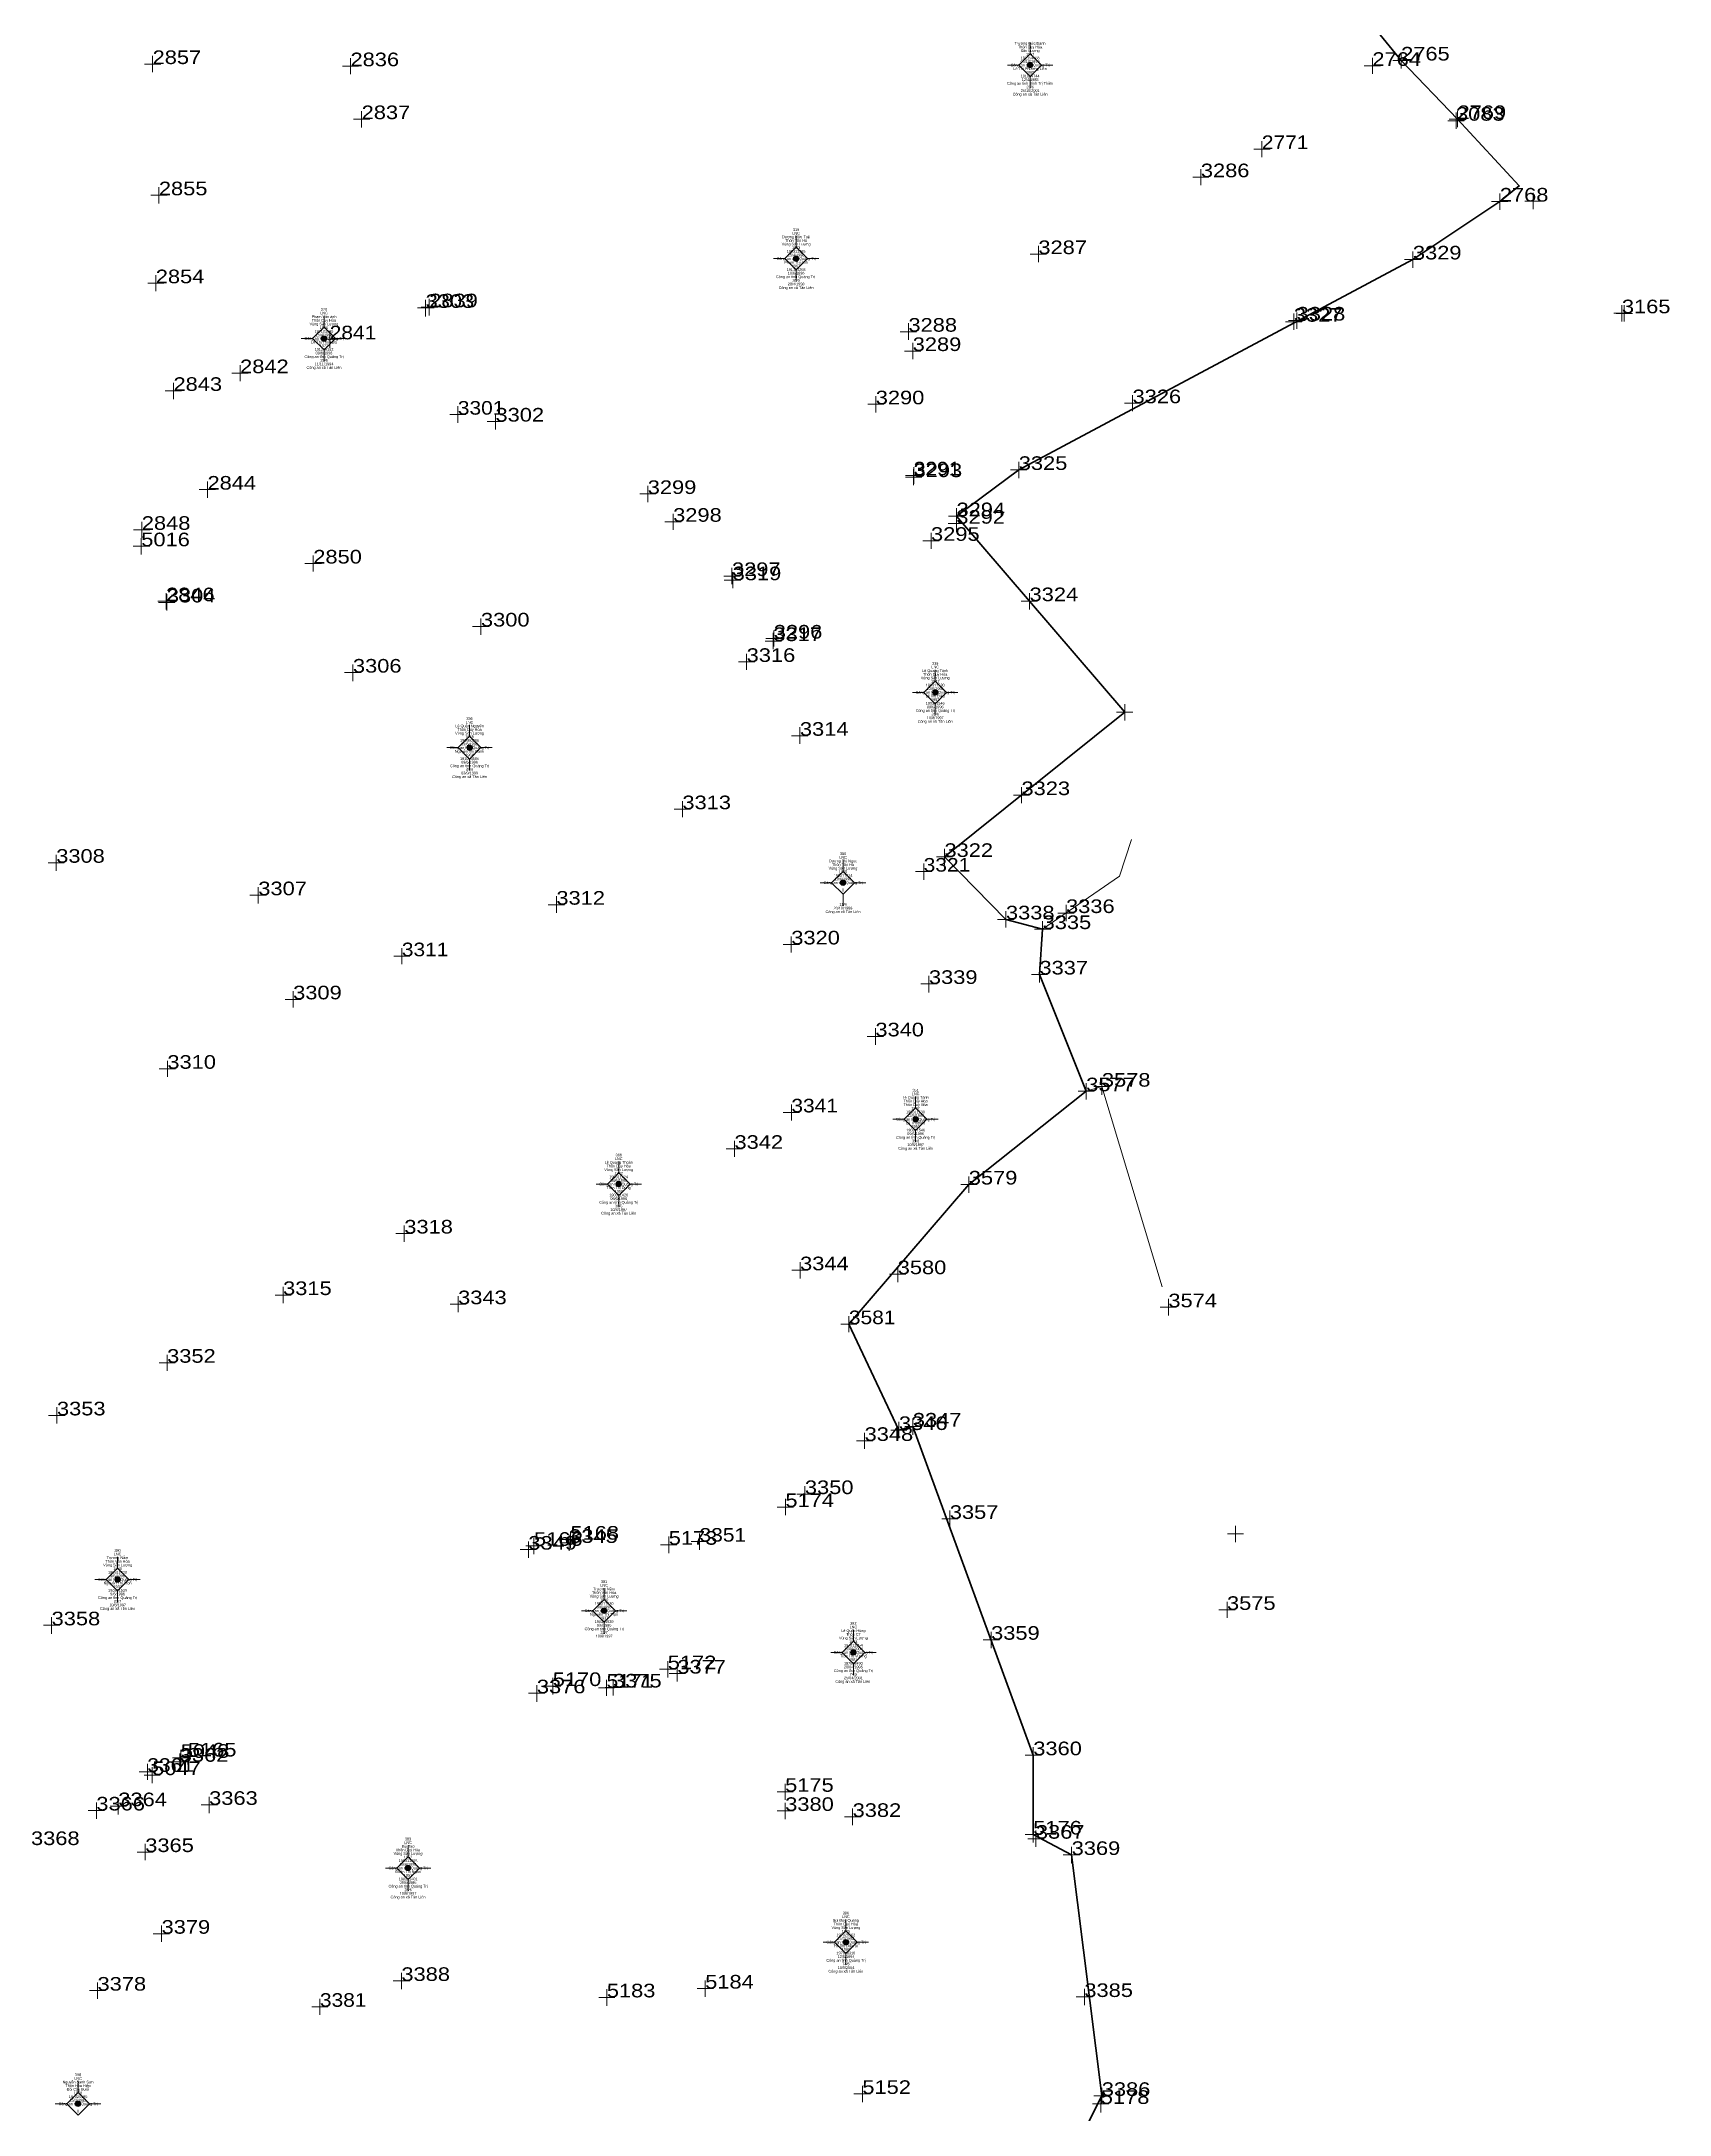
# Model space of a CAD drawing. Header units: metres. Extents: x 548949 to 550221, y 1836732 to 1838051.
# Drawn here: x 549899.4 to 550078.9, y 1837176.4 to 1837404.8 of the extents above; entities that cross this region are included whole.
import ezdxf
from ezdxf.enums import TextEntityAlignment as Align

# ---------------------------------------------------------------- set-up
doc = ezdxf.new("R2010")
doc.units = ezdxf.units.M
doc.header["$LTSCALE"] = 0.12
for name, color, linetype, lineweight in [('11', 7, 'Continuous', 13), ('4', 7, 'Continuous', 13), ('41', 7, 'Continuous', 13), ('52', 7, 'Continuous', 35)]:
    doc.layers.add(name, color=color, linetype=linetype, lineweight=lineweight)
doc.layers.add('15', color=7, linetype='Continuous')
doc.layers.add('5', color=7, linetype='Continuous')

msp = doc.modelspace()

# ---------------------------------------------------------------- hatches: boundary and pattern name
at = {"layer": '11'}
for points in [[(550008.7095, 1837402.16, 1), (550008.1095, 1837402.16, 1)], [(549982.9195, 1837380.84, 1), (549982.3195, 1837380.84, 1)], [(549930.8895, 1837372.04, 1), (549930.2895, 1837372.04, 1)], [(549998.2495, 1837333.05, 1), (549997.6495, 1837333.05, 1)], [(549946.9295, 1837326.96, 1), (549946.3295, 1837326.96, 1)], [(549988.0895, 1837312.08, 1), (549987.4895, 1837312.08, 1)], [(549996.0895, 1837286.02, 1), (549995.4895, 1837286.02, 1)], [(549963.3695, 1837278.87, 1), (549962.7695, 1837278.87, 1)], [(549908.1395, 1837235.31, 1), (549907.5395, 1837235.31, 1)], [(549961.7595, 1837231.87, 1), (549961.1595, 1837231.87, 1)], [(549989.2295, 1837227.27, 1), (549988.6295, 1837227.27, 1)], [(549940.1495, 1837203.52, 1), (549939.5495, 1837203.52, 1)], [(549988.4095, 1837195.35, 1), (549987.8095, 1837195.35, 1)], [(549903.7795, 1837177.54, 1), (549903.1795, 1837177.54, 1)]]:
    msp.add_hatch(color=256, dxfattribs=at).paths.add_polyline_path(points)

# ---------------------------------------------------------------- linework, layer by layer
for p, q in [((550008.41, 1837404.66), (550008.41, 1837403.41)), ((550007.16, 1837402.16), (550005.91, 1837402.16)), ((550008.41, 1837400.91), (550008.41, 1837399.66)), ((550010.91, 1837402.16), (550009.66, 1837402.16)), ((549982.62, 1837383.34), (549982.62, 1837382.09)), ((549981.37, 1837380.84), (549980.12, 1837380.84)), ((549982.62, 1837379.59), (549982.62, 1837378.34)), ((549985.12, 1837380.84), (549983.87, 1837380.84)), ((549930.59, 1837374.54), (549930.59, 1837373.29)), ((549929.34, 1837372.04), (549928.09, 1837372.04)), ((549930.59, 1837370.79), (549930.59, 1837369.54)), ((549933.09, 1837372.04), (549931.84, 1837372.04)), ((549997.95, 1837335.55), (549997.95, 1837334.3)), ((549996.7, 1837333.05), (549995.45, 1837333.05)), ((549997.95, 1837331.8), (549997.95, 1837330.55)), ((550000.45, 1837333.05), (549999.2, 1837333.05)), ((549946.63, 1837329.46), (549946.63, 1837328.21)), ((549945.38, 1837326.96), (549944.13, 1837326.96)), ((549946.63, 1837325.71), (549946.63, 1837324.46)), ((549949.13, 1837326.96), (549947.88, 1837326.96)), ((549987.79, 1837314.58), (549987.79, 1837313.33)), ((549986.54, 1837312.08), (549985.29, 1837312.08)), ((549990.29, 1837312.08), (549989.04, 1837312.08)), ((549987.79, 1837310.83), (549987.79, 1837309.58)), ((549995.79, 1837288.52), (549995.79, 1837287.27)), ((549994.54, 1837286.02), (549993.29, 1837286.02)), ((549998.29, 1837286.02), (549997.04, 1837286.02)), ((549995.79, 1837284.77), (549995.79, 1837283.52)), ((549963.07, 1837281.37), (549963.07, 1837280.12)), ((549961.82, 1837278.87), (549960.57, 1837278.87)), ((549963.07, 1837277.62), (549963.07, 1837276.37)), ((549965.57, 1837278.87), (549964.32, 1837278.87)), ((549907.84, 1837237.81), (549907.84, 1837236.56)), ((549906.59, 1837235.31), (549905.34, 1837235.31)), ((549907.84, 1837234.06), (549907.84, 1837232.81)), ((549910.34, 1837235.31), (549909.09, 1837235.31)), ((549961.46, 1837234.37), (549961.46, 1837233.12)), ((549960.21, 1837231.87), (549958.96, 1837231.87)), ((549963.96, 1837231.87), (549962.71, 1837231.87)), ((549961.46, 1837230.62), (549961.46, 1837229.37)), ((549988.93, 1837229.77), (549988.93, 1837228.52)), ((549987.68, 1837227.27), (549986.43, 1837227.27)), ((549991.43, 1837227.27), (549990.18, 1837227.27)), ((549988.93, 1837226.02), (549988.93, 1837224.77)), ((549939.85, 1837206.02), (549939.85, 1837204.77)), ((549938.6, 1837203.52), (549937.35, 1837203.52)), ((549939.85, 1837202.27), (549939.85, 1837201.02)), ((549942.35, 1837203.52), (549941.1, 1837203.52)), ((549988.11, 1837197.85), (549988.11, 1837196.6)), ((549986.86, 1837195.35), (549985.61, 1837195.35)), ((549990.61, 1837195.35), (549989.36, 1837195.35)), ((549988.11, 1837194.1), (549988.11, 1837192.85)), ((549903.48, 1837180.04), (549903.48, 1837178.79)), ((549902.23, 1837177.54), (549900.98, 1837177.54)), ((549905.98, 1837177.54), (549904.73, 1837177.54))]:
    msp.add_line(p, q, dxfattribs=at)
for points in [[(550008.41, 1837403.41), (550007.16, 1837402.16), (550008.41, 1837400.91), (550009.66, 1837402.16)], [(549982.62, 1837382.09), (549981.37, 1837380.84), (549982.62, 1837379.59), (549983.87, 1837380.84)], [(549930.59, 1837373.29), (549929.34, 1837372.04), (549930.59, 1837370.79), (549931.84, 1837372.04)], [(549997.95, 1837334.3), (549996.7, 1837333.05), (549997.95, 1837331.8), (549999.2, 1837333.05)], [(549946.63, 1837328.21), (549945.38, 1837326.96), (549946.63, 1837325.71), (549947.88, 1837326.96)], [(549987.79, 1837313.33), (549986.54, 1837312.08), (549987.79, 1837310.83), (549989.04, 1837312.08)], [(549995.79, 1837287.27), (549994.54, 1837286.02), (549995.79, 1837284.77), (549997.04, 1837286.02)], [(549963.07, 1837280.12), (549961.82, 1837278.87), (549963.07, 1837277.62), (549964.32, 1837278.87)], [(549907.84, 1837236.56), (549906.59, 1837235.31), (549907.84, 1837234.06), (549909.09, 1837235.31)], [(549961.46, 1837233.12), (549960.21, 1837231.87), (549961.46, 1837230.62), (549962.71, 1837231.87)], [(549988.93, 1837228.52), (549987.68, 1837227.27), (549988.93, 1837226.02), (549990.18, 1837227.27)], [(549939.85, 1837204.77), (549938.6, 1837203.52), (549939.85, 1837202.27), (549941.1, 1837203.52)], [(549988.11, 1837196.6), (549986.86, 1837195.35), (549988.11, 1837194.1), (549989.36, 1837195.35)], [(549903.48, 1837178.79), (549902.23, 1837177.54), (549903.48, 1837176.29), (549904.73, 1837177.54)]]:
    msp.add_lwpolyline(points, close=True, dxfattribs=at)
for centre in [(550008.4095, 1837402.16), (549982.6195, 1837380.84), (549930.5895, 1837372.04), (549997.9495, 1837333.05), (549946.6295, 1837326.96), (549987.7895, 1837312.08), (549995.7895, 1837286.02), (549963.0695, 1837278.87), (549907.8395, 1837235.31), (549961.4595, 1837231.87), (549988.9295, 1837227.27), (549939.8495, 1837203.52), (549988.1095, 1837195.35), (549903.4795, 1837177.54)]:
    msp.add_circle(centre, 0.3, dxfattribs=at)
at = {"layer": '4'}
for p, q in [((549911.7, 1837401.39), (549911.7, 1837403.17)), ((549933.51, 1837401.15), (549933.51, 1837402.93)), ((550046.13, 1837401.19), (550046.13, 1837402.97)), ((550050.19, 1837402.67), (550048.38, 1837402.67)), ((550049.3, 1837401.78), (550049.3, 1837403.56)), ((549912.62, 1837402.28), (549910.81, 1837402.28)), ((549934.4, 1837402.04), (549932.62, 1837402.04)), ((550047.02, 1837402.08), (550045.24, 1837402.08)), ((549935.64, 1837396.21), (549933.85, 1837396.21)), ((549934.74, 1837395.28), (549934.74, 1837397.1)), ((550056.24, 1837396.04), (550054.46, 1837396.04)), ((550056.41, 1837396.22), (550054.6, 1837396.22)), ((550055.35, 1837395.14), (550055.35, 1837396.93)), ((550055.52, 1837395.33), (550055.52, 1837397.11)), ((550033.95, 1837392.02), (550033.95, 1837393.8)), ((550034.88, 1837392.91), (550033.06, 1837392.91)), ((549912.39, 1837386.9), (549912.39, 1837388.71)), ((550028.12, 1837389.81), (550026.34, 1837389.81)), ((550027.23, 1837388.92), (550027.23, 1837390.7)), ((549913.32, 1837387.82), (549911.5, 1837387.82)), ((550061.07, 1837387.13), (550059.26, 1837387.13)), ((550060.18, 1837386.2), (550060.18, 1837388.02)), ((550064.73, 1837387.19), (550062.92, 1837387.19)), ((550063.84, 1837386.3), (550063.84, 1837388.08)), ((550009.32, 1837380.45), (550009.32, 1837382.24)), ((550010.21, 1837381.34), (550008.43, 1837381.34)), ((550051.49, 1837380.75), (550049.68, 1837380.75)), ((550050.6, 1837379.82), (550050.6, 1837381.64)), ((549912.94, 1837378.13), (549911.16, 1837378.13)), ((549912.05, 1837377.24), (549912.05, 1837379.02)), ((549942.72, 1837375.41), (549940.9, 1837375.41)), ((549943.12, 1837375.48), (549941.3, 1837375.48)), ((549941.79, 1837374.48), (549941.79, 1837376.3)), ((549942.19, 1837374.59), (549942.19, 1837376.4)), ((550073.63, 1837373.93), (550073.63, 1837375.71)), ((550073.9, 1837373.92), (550073.9, 1837375.7)), ((549931.22, 1837371.02), (549931.22, 1837372.84)), ((549995.89, 1837372.79), (549994.08, 1837372.79)), ((549995, 1837371.9), (549995, 1837373.72)), ((550038.37, 1837373.89), (550036.56, 1837373.89)), ((550038.72, 1837374.02), (550036.9, 1837374.02)), ((550037.48, 1837373), (550037.48, 1837374.78)), ((550037.79, 1837373.1), (550037.79, 1837374.91)), ((550074.52, 1837374.82), (550072.74, 1837374.82)), ((550074.79, 1837374.81), (550073.01, 1837374.81)), ((549932.15, 1837371.95), (549930.33, 1837371.95)), ((549996.36, 1837370.66), (549994.58, 1837370.66)), ((549995.47, 1837369.77), (549995.47, 1837371.58)), ((549922.23, 1837368.22), (549920.45, 1837368.22)), ((549921.34, 1837367.33), (549921.34, 1837369.11)), ((549914.89, 1837366.27), (549913.08, 1837366.27)), ((549914, 1837365.34), (549914, 1837367.16)), ((549946.23, 1837363.65), (549944.45, 1837363.65)), ((549945.34, 1837362.76), (549945.34, 1837364.58)), ((549949.49, 1837362), (549949.49, 1837363.78)), ((549992.29, 1837364.79), (549990.51, 1837364.79)), ((549991.4, 1837363.89), (549991.4, 1837365.68)), ((550020.59, 1837364.91), (550018.81, 1837364.91)), ((550019.7, 1837364.02), (550019.7, 1837365.8)), ((549950.38, 1837362.89), (549948.56, 1837362.89)), ((549996.46, 1837356.77), (549994.68, 1837356.77)), ((549996.47, 1837356.96), (549994.69, 1837356.96)), ((549995.57, 1837355.88), (549995.57, 1837357.66)), ((549995.58, 1837356.03), (549995.58, 1837357.85)), ((550008.05, 1837357.56), (550006.24, 1837357.56)), ((550007.16, 1837356.64), (550007.16, 1837358.45)), ((549918.64, 1837355.39), (549916.82, 1837355.39)), ((549917.75, 1837354.5), (549917.75, 1837356.28)), ((549967.16, 1837354.91), (549965.38, 1837354.91)), ((549966.27, 1837354.02), (549966.27, 1837355.8)), ((549969.07, 1837350.96), (549969.07, 1837352.74)), ((550001.22, 1837352.46), (549999.41, 1837352.46)), ((550000.28, 1837350.75), (550000.28, 1837352.53)), ((550000.3, 1837351.57), (550000.3, 1837353.35)), ((549911.4, 1837350.96), (549909.61, 1837350.96)), ((549910.45, 1837348.26), (549910.45, 1837350.04)), ((549910.51, 1837350.07), (549910.51, 1837351.85)), ((549969.96, 1837351.85), (549968.14, 1837351.85)), ((549997.49, 1837348.86), (549997.49, 1837350.64)), ((550001.17, 1837351.64), (549999.39, 1837351.64)), ((549911.38, 1837349.15), (549909.56, 1837349.15)), ((549929.41, 1837346.36), (549929.41, 1837348.14)), ((549998.38, 1837349.75), (549996.6, 1837349.75)), ((549930.3, 1837347.25), (549928.48, 1837347.25)), ((549976.44, 1837345.87), (549974.66, 1837345.87)), ((549976.52, 1837345.41), (549974.7, 1837345.41)), ((549975.55, 1837344.98), (549975.55, 1837346.76)), ((549975.63, 1837344.52), (549975.63, 1837346.3)), ((549914.07, 1837343.09), (549912.29, 1837343.09)), ((549913.18, 1837342.2), (549913.18, 1837343.98)), ((549913.27, 1837342.07), (549913.27, 1837343.86)), ((550009.24, 1837343.1), (550007.42, 1837343.1)), ((550008.35, 1837342.18), (550008.35, 1837343.99)), ((549914.16, 1837342.96), (549912.34, 1837342.96)), ((549947.89, 1837339.38), (549947.89, 1837341.2)), ((549948.78, 1837340.31), (549946.96, 1837340.31)), ((549981, 1837338.7), (549979.22, 1837338.7)), ((549981.08, 1837338.98), (549979.27, 1837338.98)), ((549980.11, 1837337.81), (549980.11, 1837339.62)), ((549980.16, 1837338.09), (549980.16, 1837339.87)), ((549978.06, 1837336.41), (549976.28, 1837336.41)), ((549977.17, 1837335.52), (549977.17, 1837337.3)), ((549934.67, 1837335.23), (549932.85, 1837335.23)), ((549933.78, 1837334.3), (549933.78, 1837336.12)), ((550018.86, 1837329.96), (550018.86, 1837331.77)), ((550019.75, 1837330.88), (550017.93, 1837330.88)), ((549983.93, 1837328.27), (549982.12, 1837328.27)), ((549983.04, 1837327.38), (549983.04, 1837329.2)), ((550007.46, 1837320.84), (550007.46, 1837322.62)), ((549970.98, 1837320.18), (549969.2, 1837320.18)), ((549970.09, 1837319.29), (549970.09, 1837321.07)), ((550008.35, 1837321.73), (550006.57, 1837321.73)), ((549998.97, 1837314.03), (549998.97, 1837315.81)), ((549901.97, 1837314.28), (549900.19, 1837314.28)), ((549901.08, 1837313.39), (549901.08, 1837315.17)), ((549996.68, 1837312.41), (549996.68, 1837314.19)), ((549999.86, 1837314.92), (549998.08, 1837314.92)), ((549923.35, 1837309.78), (549923.35, 1837311.59)), ((549997.57, 1837313.3), (549995.79, 1837313.3)), ((549924.24, 1837310.7), (549922.42, 1837310.7)), ((549957.09, 1837309.66), (549955.31, 1837309.66)), ((549956.2, 1837308.77), (549956.2, 1837310.58)), ((550005.75, 1837307.15), (550005.75, 1837308.93)), ((550012.37, 1837307.85), (550012.37, 1837309.63)), ((550006.64, 1837308.04), (550004.82, 1837308.04)), ((550010.68, 1837306.97), (550008.9, 1837306.97)), ((550009.79, 1837306.08), (550009.79, 1837307.86)), ((550013.26, 1837308.74), (550011.48, 1837308.74)), ((549939.17, 1837303.09), (549939.17, 1837304.87)), ((549982.98, 1837305.28), (549981.2, 1837305.28)), ((549982.09, 1837304.39), (549982.09, 1837306.17)), ((549940.06, 1837303.98), (549938.28, 1837303.98)), ((550010.33, 1837301.97), (550008.55, 1837301.97)), ((550009.44, 1837301.08), (550009.44, 1837302.86)), ((549927.19, 1837298.34), (549927.19, 1837300.12)), ((549998.15, 1837300.93), (549996.37, 1837300.93)), ((549997.26, 1837300), (549997.26, 1837301.82)), ((549928.08, 1837299.23), (549926.3, 1837299.23)), ((549992.25, 1837295.15), (549990.47, 1837295.15)), ((549991.36, 1837294.22), (549991.36, 1837296.04)), ((549914.22, 1837291.58), (549912.44, 1837291.58)), ((549913.33, 1837290.69), (549913.33, 1837292.47)), ((550016.32, 1837288.72), (550016.32, 1837290.5)), ((550015.48, 1837289.1), (550013.7, 1837289.1)), ((550014.59, 1837288.21), (550014.59, 1837289.99)), ((550017.22, 1837289.61), (550015.43, 1837289.61)), ((549982.99, 1837286.77), (549981.21, 1837286.77)), ((549982.1, 1837285.88), (549982.1, 1837287.66)), ((549975.83, 1837281.87), (549975.83, 1837283.65)), ((549976.72, 1837282.76), (549974.9, 1837282.76)), ((550001.65, 1837277.9), (550001.65, 1837279.72)), ((550002.58, 1837278.83), (550000.76, 1837278.83)), ((549940.33, 1837273.43), (549938.52, 1837273.43)), ((549939.44, 1837272.5), (549939.44, 1837274.32)), ((549983.06, 1837268.49), (549983.06, 1837270.27)), ((549983.95, 1837269.38), (549982.14, 1837269.38)), ((549994.71, 1837268.95), (549992.93, 1837268.95)), ((549993.82, 1837268.06), (549993.82, 1837269.84)), ((549926.97, 1837266.65), (549925.19, 1837266.65)), ((549926.08, 1837265.76), (549926.08, 1837267.54)), ((549946.26, 1837265.64), (549944.48, 1837265.64)), ((549945.37, 1837264.75), (549945.37, 1837266.53)), ((550023.65, 1837264.41), (550023.65, 1837266.22)), ((549989.33, 1837263.44), (549987.55, 1837263.44)), ((549988.44, 1837262.55), (549988.44, 1837264.33)), ((550024.54, 1837265.3), (550022.76, 1837265.3)), ((549914.19, 1837259.19), (549912.41, 1837259.19)), ((549913.3, 1837258.3), (549913.3, 1837260.08)), ((549901.16, 1837252.5), (549901.16, 1837254.28)), ((549902.05, 1837253.39), (549900.24, 1837253.39)), ((549994.84, 1837251.78), (549993.06, 1837251.78)), ((549993.95, 1837250.89), (549993.95, 1837252.67)), ((549996.38, 1837252.16), (549994.6, 1837252.16)), ((549995.49, 1837251.24), (549995.49, 1837253.05)), ((549991.06, 1837250.58), (549989.28, 1837250.58)), ((549990.17, 1837249.69), (549990.17, 1837251.47)), ((549983.59, 1837243.83), (549983.59, 1837245.61)), ((549982.33, 1837243.29), (549980.55, 1837243.29)), ((549981.44, 1837242.4), (549981.44, 1837244.18)), ((549984.48, 1837244.72), (549982.7, 1837244.72)), ((549999.56, 1837241.1), (549999.56, 1837242.92)), ((549957.61, 1837238.45), (549957.61, 1837240.24)), ((549957.75, 1837238.81), (549957.75, 1837240.59)), ((549971.98, 1837238.59), (549971.98, 1837240.37)), ((550000.45, 1837241.99), (549998.67, 1837241.99)), ((550031.93, 1837240.33), (550030.15, 1837240.33)), ((550031.04, 1837239.44), (550031.04, 1837241.22)), ((549954, 1837238.6), (549952.22, 1837238.6)), ((549954.62, 1837239.02), (549952.84, 1837239.02)), ((549953.11, 1837237.68), (549953.11, 1837239.49)), ((549953.73, 1837238.1), (549953.73, 1837239.91)), ((549958.5, 1837239.34), (549956.72, 1837239.34)), ((549958.64, 1837239.7), (549956.82, 1837239.7)), ((549969.47, 1837239.14), (549967.69, 1837239.14)), ((549968.58, 1837238.22), (549968.58, 1837240.03)), ((549972.87, 1837239.48), (549971.06, 1837239.48)), ((549900.57, 1837229.34), (549900.57, 1837231.15)), ((550031, 1837231.96), (550029.22, 1837231.96)), ((550030.11, 1837231.07), (550030.11, 1837232.85)), ((549901.46, 1837230.26), (549899.68, 1837230.26)), ((550004.11, 1837227.74), (550004.11, 1837229.56)), ((550005.04, 1837228.67), (550003.22, 1837228.67)), ((549955.8, 1837222.64), (549955.8, 1837224.46)), ((549961.73, 1837222.49), (549961.73, 1837224.27)), ((549962.45, 1837222.52), (549962.45, 1837224.3)), ((549969.36, 1837225.42), (549967.58, 1837225.42)), ((549968.47, 1837224.5), (549968.47, 1837226.31)), ((549970.43, 1837224.95), (549968.64, 1837224.95)), ((549969.53, 1837224.06), (549969.53, 1837225.84)), ((549954.94, 1837222.77), (549953.12, 1837222.77)), ((549954.05, 1837221.84), (549954.05, 1837223.66)), ((549956.69, 1837223.57), (549954.88, 1837223.57)), ((549962.62, 1837223.38), (549960.84, 1837223.38)), ((549963.38, 1837223.41), (549961.56, 1837223.41)), ((549915.58, 1837215.23), (549913.76, 1837215.23)), ((549915.69, 1837215.66), (549913.91, 1837215.66)), ((549916.48, 1837215.81), (549914.66, 1837215.81)), ((549914.69, 1837214.34), (549914.69, 1837216.12)), ((549914.8, 1837214.77), (549914.8, 1837216.55)), ((549915.59, 1837214.92), (549915.59, 1837216.7)), ((550009.65, 1837215.95), (550007.87, 1837215.95)), ((550008.76, 1837215.06), (550008.76, 1837216.84)), ((549912.01, 1837214.12), (549910.23, 1837214.12)), ((549912.54, 1837213.76), (549910.76, 1837213.76)), ((549911.12, 1837213.23), (549911.12, 1837215.01)), ((549911.65, 1837212.87), (549911.65, 1837214.65)), ((549905.5, 1837208.94), (549905.5, 1837210.75)), ((549907.92, 1837209.4), (549907.92, 1837211.22)), ((549917.93, 1837209.56), (549917.93, 1837211.37)), ((549982.3, 1837211.92), (549980.52, 1837211.92)), ((549981.41, 1837211.03), (549981.41, 1837212.81)), ((549981.42, 1837208.92), (549981.42, 1837210.7)), ((549906.39, 1837209.86), (549904.61, 1837209.86)), ((549908.84, 1837210.33), (549907.03, 1837210.33)), ((549918.86, 1837210.48), (549917.04, 1837210.48)), ((549982.34, 1837209.81), (549980.53, 1837209.81)), ((549989.78, 1837209.15), (549987.96, 1837209.15)), ((549988.85, 1837208.26), (549988.85, 1837210.08)), ((549910.89, 1837204.39), (549910.89, 1837206.17)), ((550009.64, 1837207.21), (550007.86, 1837207.21)), ((550009.94, 1837206.75), (550008.16, 1837206.75)), ((550008.75, 1837206.32), (550008.75, 1837208.11)), ((550009.05, 1837205.86), (550009.05, 1837207.64)), ((549911.78, 1837205.28), (549910, 1837205.28)), ((550013.88, 1837204.96), (550012.06, 1837204.96)), ((550012.99, 1837204.07), (550012.99, 1837205.85)), ((549912.69, 1837195.39), (549912.69, 1837197.2)), ((549913.58, 1837196.28), (549911.76, 1837196.28)), ((549906.52, 1837190.01), (549904.74, 1837190.01)), ((549905.63, 1837189.12), (549905.63, 1837190.9)), ((549940.04, 1837191.08), (549938.23, 1837191.08)), ((549939.12, 1837190.19), (549939.12, 1837191.97)), ((549961.76, 1837188.34), (549961.76, 1837190.16)), ((549973.52, 1837190.24), (549971.71, 1837190.24)), ((549972.6, 1837189.32), (549972.6, 1837191.13)), ((550014.39, 1837188.42), (550014.39, 1837190.2)), ((549931.03, 1837188.23), (549929.25, 1837188.23)), ((549930.14, 1837187.34), (549930.14, 1837189.12)), ((549962.65, 1837189.27), (549960.87, 1837189.27)), ((550015.28, 1837189.31), (550013.5, 1837189.31)), ((549990.81, 1837178.63), (549989, 1837178.63)), ((549989.92, 1837177.74), (549989.92, 1837179.52)), ((550016.31, 1837177.52), (550016.31, 1837179.3)), ((550017.09, 1837177.53), (550015.28, 1837177.53)), ((550017.2, 1837178.41), (550015.42, 1837178.41)), ((550016.2, 1837176.6), (550016.2, 1837178.42))]:
    msp.add_line(p, q, dxfattribs=at)
at = {"layer": '41'}
for points in [[(550009.79, 1837306.97), (550018.27, 1837312.79), (550019.6, 1837316.85)], [(550022.97, 1837267.55), (550016.32, 1837289.61), (550014.59, 1837289.1)]]:
    msp.add_lwpolyline(points, dxfattribs=at)
at = {"layer": '52'}
for points in [[(549999.55, 1837461.15), (550005.72, 1837450.84), (550012.74, 1837442.37), (550022.39, 1837432.73), (550029.97, 1837424.2), (550038.59, 1837415.81), (550049.3, 1837402.67), (550055.52, 1837396.22), (550062.31, 1837388.85), (550060.18, 1837387.13)], [(550060.18, 1837387.13), (550050.6, 1837380.75), (550007.16, 1837357.56), (550000.3, 1837352.46), (550018.86, 1837330.88), (549998.97, 1837314.92), (550005.75, 1837308.04), (550009.79, 1837306.97)], [(550009.79, 1837306.97), (550009.44, 1837301.97), (550014.59, 1837289.1)], [(550014.59, 1837289.1), (550001.65, 1837278.83), (549988.44, 1837263.44), (549993.95, 1837251.78)], [(549993.95, 1837251.78), (549995.49, 1837252.16), (550008.76, 1837215.95), (550008.75, 1837207.21)], [(550008.75, 1837207.21), (550012.99, 1837204.96), (550016.31, 1837178.41), (550008.55, 1837163.06), (550012.67, 1837152.51)]]:
    msp.add_lwpolyline(points, dxfattribs=at)

# ---------------------------------------------------------------- texts
at = {"layer": '15'}
for s, p in [('Trương Đức Danh', (550008.405, 1837404.41)), ('Thôn Duy Hòa', (550008.405, 1837404.01)), ('05/10/1999', (550008.405, 1837402.41)), ('191154468', (550008.405, 1837402.81)), ('Công an tỉnh Bình Trị Thiên', (550008.405, 1837400.01)), ('Công an tỉnh Quảng Trị', (550008.415, 1837402.01)), ('Lê Thị Phương Liên', (550008.41, 1837401.61)), ('191054744', (550008.405, 1837400.81)), ('12/4/1985', (550008.415, 1837400.41)), ('Công an xã Tân Liên', (550008.41, 1837398.81)), ('Vùng Sản Lượng', (549982.62, 1837382.29)), ('Dương Hữu Tuệ', (549982.615, 1837383.09)), ('Thôn Tân Hà', (549982.615, 1837382.69)), ('Công an tỉnh Quảng Trị', (549982.625, 1837380.69)), ('Phạm Thị ánh', (549982.62, 1837380.29)), ('190311365', (549982.615, 1837381.49)), ('191123268', (549982.615, 1837379.49)), ('25/4/1998', (549982.625, 1837381.09)), ('Công an tỉnh Quảng Trị ', (549982.615, 1837378.69)), ('Công an xã Tân Liên', (549982.62, 1837377.49)), ('28/4/1998', (549982.625, 1837377.89)), ('Vùng Sản Lượng', (549930.59, 1837373.49)), ('Thôn Duy Hòa', (549930.585, 1837373.89)), ('Phạm Văn ánh', (549930.595, 1837374.29)), ('197103638', (549930.585, 1837372.69)), ('Công an tỉnh Quảng Trị', (549930.595, 1837371.89)), ('Lê Thị Thu Hòa', (549930.595, 1837371.49)), ('25/4/1998', (549930.595, 1837372.29)), ('Công an tỉnh Quảng Trị', (549930.595, 1837369.89)), ('Công an xã Tân Liên', (549930.59, 1837368.69)), ('11/11/1994', (549930.585, 1837369.09)), ('Vùng Sản Lượng', (549997.95, 1837334.5)), ('Lê Quang Tánh', (549997.95, 1837335.3)), ('Thôn Duy Hòa', (549997.945, 1837334.9)), ('190311530', (549997.945, 1837333.7)), ('Công an tỉnh Quảng Trị', (549997.955, 1837332.9)), ('Lê Thị Điểu', (549997.955, 1837332.5)), ('12/5/1994', (549997.955, 1837333.3)), ('Lê Quận Nguyên', (549946.63, 1837329.21)), ('Công an tỉnh Quảng Trị', (549997.955, 1837330.9)), ('Công an xã Tân Liên', (549997.95, 1837329.7)), ('10/8/1997', (549997.955, 1837330.1)), ('Công an tỉnh Quảng Trị', (549946.635, 1837326.81)), ('Vùng Sản Lượng', (549946.63, 1837328.41)), ('Thôn Duy Hòa', (549946.625, 1837328.81)), ('Công an tỉnh Quảng Trị', (549946.635, 1837324.81)), ('Nguyễn Thị Oanh', (549946.635, 1837326.41)), ('Công an xã Tân Liên', (549946.63, 1837323.61)), ('03/9/1999', (549946.635, 1837324.01)), ('Vùng Sản Lượng', (549987.79, 1837313.53)), ('Dương Thị Ngọc', (549987.785, 1837314.33)), ('Thôn Tân Hà', (549987.785, 1837313.93)), ('Công an tỉnh Quảng Trị', (549987.795, 1837311.93)), ('190311414', (549987.785, 1837312.73)), ('Công an xã Tân Liên', (549987.79, 1837308.73)), ('20/10/1998', (549987.785, 1837309.13)), ('Lê Quang Tánh', (549995.79, 1837288.27)), ('Thôn Duy Hòa', (549995.785, 1837287.87)), ('Công an tỉnh Quảng Trị', (549995.795, 1837285.87)), ('Thôn Duy Hòa', (549995.785, 1837287.47)), ('190311530', (549995.785, 1837286.67)), ('12/5/1994', (549995.795, 1837286.27)), ('Công an tỉnh Quảng Trị', (549995.795, 1837283.87)), ('Lê Thị Điểu', (549995.795, 1837285.47)), ('Lê Quang Thoàn', (549963.07, 1837281.12)), ('Công an xã Tân Liên', (549995.79, 1837282.67)), ('10/8/1997', (549995.795, 1837283.07)), ('Công an tỉnh Quảng Trị', (549963.075, 1837278.72)), ('Vùng Sản Lượng', (549963.07, 1837280.32)), ('Thôn Duy Hòa', (549963.065, 1837280.72)), ('190311424', (549963.065, 1837279.52)), ('Công an tỉnh Quảng Trị', (549963.075, 1837276.72)), ('Trần Thị Dùng', (549963.07, 1837278.32)), ('Công an xã Tân Liên', (549963.07, 1837275.52)), ('10/8/1997', (549963.075, 1837275.92)), ('Trương Nẫm', (549907.835, 1837237.56)), ('Vùng Sản Lượng', (549907.84, 1837236.76)), ('Thôn Vân Hòa', (549907.835, 1837237.16)), ('190311430', (549907.835, 1837235.96)), ('Công an tỉnh Quảng Trị', (549907.845, 1837235.16)), ('Công an tỉnh Quảng Trị', (549907.845, 1837233.16)), ('Nguyễn Thị Trọn', (549907.84, 1837234.76)), ('190311539', (549907.835, 1837233.96)), ('Vùng Sản Lượng', (549961.46, 1837233.32)), ('Thôn Vân Hòa', (549961.455, 1837233.72)), ('Trương Nẫm', (549961.455, 1837234.12)), (' Công an xã Tân Liên ', (549907.84, 1837231.96)), ('10/8/1997', (549907.845, 1837232.36)), ('Công an tỉnh Quảng Trị', (549961.465, 1837231.72)), ('Nguyễn Thị Trọn', (549961.46, 1837231.32)), ('190311430', (549961.455, 1837232.52)), ('Công an tỉnh Quảng Trị', (549961.465, 1837229.72)), ('190311539', (549961.455, 1837230.52)), ('10/8/1997', (549961.465, 1837228.92)), ('Vùng Sản Lượng', (549988.93, 1837228.72)), ('Lê Quốc Hùng', (549988.93, 1837229.52)), ('Thôn C7', (549988.935, 1837229.12)), ('Công an tỉnh Quảng Trị', (549988.935, 1837227.12)), ('Trần Thị Vương', (549988.93, 1837226.72)), ('197011054', (549988.925, 1837227.92)), ('15/06/2004', (549988.925, 1837227.52)), ('Công an tỉnh Quảng Trị', (549988.935, 1837225.12)), ('Công an xã Tân Liên ', (549988.93, 1837223.92)), ('20/04/1995', (549988.925, 1837225.52)), ('197058490', (549988.925, 1837225.92)), ('Bùi Tạo', (549939.855, 1837205.77)), ('Công an tỉnh Quảng Trị', (549939.855, 1837203.37)), ('Vùng Sản Lượng', (549939.85, 1837204.97)), ('Thôn Duy Hòa', (549939.845, 1837205.37)), ('190311405', (549939.845, 1837204.17)), ('Công an tỉnh Quảng Trị', (549939.855, 1837201.37)), ('Đoàn Thị Ngân', (549939.855, 1837202.97)), ('Công an xã Tân Liên', (549939.85, 1837200.17)), ('10/8/1997', (549939.855, 1837200.57)), ('Vùng Sản Lượng', (549988.11, 1837196.8)), ('Bùi Đức Quang', (549988.105, 1837197.6)), ('Thôn Duy Hòa', (549988.105, 1837197.2)), ('Công an tỉnh Quảng Trị', (549988.115, 1837195.2)), ('Hồ Thị Diệu ái', (549988.11, 1837194.8)), ('Công an tỉnh Quảng Trị', (549988.115, 1837193.2)), ('Công an xã Tân Liên', (549988.11, 1837192)), ('197046310', (549988.105, 1837194)), ('12/5/1994', (549988.115, 1837193.6)), ('10/5/2004', (549988.115, 1837192.4)), ('Nguyễn Sanh Sơn', (549903.48, 1837179.79)), ('Thôn Hòa Hiệp', (549903.48, 1837179.39)), ('Đồi Cây Bưởi', (549903.48, 1837178.99)), ('Công an tỉnh Quảng Trị', (549903.485, 1837177.39))]:
    msp.add_text(s, height=0.3, dxfattribs=at).set_placement(p, align=Align.CENTER)
for s, width, p in [('Sản Lượng', 0.95, (550008.405, 1837403.61)), ('1967', 0.95, (550008.415, 1837403.21)), ('1969', 0.95, (550008.415, 1837401.21)), ('26/10/2001', 0.95, (550008.415, 1837399.21)), ('23/6', 0.95, (550008.415, 1837399.61)), ('319', 0.95, (549982.62, 1837383.89)), ('1963', 0.95, (549982.625, 1837381.89)), ('LNC', 0.95, (549982.62, 1837383.49)), ('1967', 0.95, (549982.625, 1837379.89)), ('10/6/1996', 0.95, (549982.62, 1837379.09)), ('30/9', 0.95, (549982.62, 1837378.29)), ('LNC', 0.95, (549930.59, 1837374.69)), ('320', 0.95, (549930.59, 1837375.09)), ('1966', 0.95, (549930.59, 1837373.09)), ('191216152', 0.95, (549930.59, 1837370.69)), ('09/6/1996', 0.95, (549930.59, 1837370.29)), ('1972', 0.95, (549930.59, 1837371.09)), ('29/6', 0.95, (549930.595, 1837369.49)), ('335', 0.95, (549997.95, 1837336.1)), ('1947', 0.95, (549997.955, 1837334.1)), ('LNC', 0.95, (549997.95, 1837335.7)), ('190311546', 0.95, (549997.95, 1837331.7)), ('09/6/1996', 0.95, (549997.95, 1837331.3)), ('1952', 0.95, (549997.95, 1837332.1)), ('LNC', 0.95, (549946.63, 1837329.61)), ('336', 0.95, (549946.625, 1837330.01)), ('35/6', 0.95, (549997.955, 1837330.5)), ('190950286', 0.95, (549946.63, 1837327.61)), ('09/6/1996', 0.95, (549946.63, 1837327.21)), ('1965', 0.95, (549946.635, 1837328.01)), ('191054686', 0.95, (549946.63, 1837325.61)), ('09/6/1996', 0.95, (549946.63, 1837325.21)), ('1968', 0.95, (549946.635, 1837326.01)), ('49/6', 0.95, (549946.635, 1837324.41)), ('1959', 0.95, (549987.795, 1837313.13)), ('LNC', 0.95, (549987.79, 1837314.73)), ('350', 0.95, (549987.79, 1837315.13)), ('10/6/1996', 0.95, (549987.79, 1837312.33)), ('0', 0.9, (549987.79, 1837311.13)), ('11/9', 0.95, (549987.79, 1837309.53)), ('LNC', 0.95, (549995.79, 1837288.67)), ('351', 0.85, (549995.79, 1837289.07)), ('1947', 0.95, (549995.795, 1837287.07)), ('190311546', 0.95, (549995.79, 1837284.67)), ('09/6/1996', 0.95, (549995.79, 1837284.27)), ('1952', 0.95, (549995.79, 1837285.07)), ('35/6', 0.95, (549995.795, 1837283.47)), ('LNC', 0.95, (549963.07, 1837281.52)), ('366', 0.95, (549963.065, 1837281.92)), ('08/6/1996', 0.95, (549963.07, 1837279.12)), ('1942', 0.95, (549963.07, 1837279.92)), ('190311426', 0.95, (549963.07, 1837277.52)), ('09/6/1996', 0.95, (549963.07, 1837277.12)), ('1950', 0.95, (549963.075, 1837277.92)), ('38/6', 0.95, (549963.075, 1837276.32)), ('LNC', 0.95, (549907.84, 1837237.96)), ('380', 0.95, (549907.84, 1837238.36)), ('9/6/1996', 0.95, (549907.84, 1837235.56)), ('1940', 0.95, (549907.845, 1837236.36)), ('9/6/1996', 0.95, (549907.84, 1837233.56)), ('1937', 0.95, (549907.845, 1837234.36)), ('LNC', 0.95, (549961.46, 1837234.52)), ('381', 0.85, (549961.46, 1837234.92)), ('22/7', 0.95, (549907.84, 1837232.76)), ('9/6/1996', 0.95, (549961.46, 1837232.12)), ('1940', 0.95, (549961.465, 1837232.92)), ('1937', 0.95, (549961.465, 1837230.92)), ('9/6/1996', 0.95, (549961.46, 1837230.12)), ('22/7', 0.95, (549961.46, 1837229.32)), ('LNC', 0.95, (549988.93, 1837229.92)), ('382', 0.95, (549988.925, 1837230.32)), ('1974', 0.95, (549988.935, 1837228.32)), ('1981', 0.9, (549988.925, 1837226.32)), ('25/04/2001', 0.95, (549988.935, 1837224.32)), ('74/5', 0.95, (549988.93, 1837224.72)), ('LNC', 0.95, (549939.85, 1837206.17)), ('383', 0.95, (549939.85, 1837206.57)), ('09/6/1996', 0.95, (549939.85, 1837203.77)), ('1952', 0.95, (549939.85, 1837204.57)), ('190311401', 0.95, (549939.855, 1837202.17)), ('09/6/1996', 0.95, (549939.85, 1837201.77)), ('1951', 0.9, (549939.845, 1837202.57)), ('28/6', 0.95, (549939.855, 1837200.97)), ('LNC', 0.95, (549988.11, 1837198)), ('396', 0.95, (549988.105, 1837198.4)), ('197025162', 0.95, (549988.11, 1837196)), ('25/3/1992', 0.95, (549988.11, 1837195.6)), ('1975', 0.95, (549988.115, 1837196.4)), ('1980', 0.95, (549988.115, 1837194.4)), ('74/6', 0.95, (549988.115, 1837192.8)), ('398', 0.95, (549903.48, 1837180.59)), ('1978', 0.95, (549903.485, 1837178.59)), ('LNC', 0.95, (549903.48, 1837180.19)), ('197025196', 0.95, (549903.48, 1837178.19)), ('25/3/1992', 0.95, (549903.48, 1837177.79)), ('0', 0.9, (549903.48, 1837176.59))]:
    msp.add_text(s, height=0.3, dxfattribs=dict(at, width=width)).set_placement(p, align=Align.CENTER)
at = {"layer": '5'}
for s, width, p in [('2857', 1.2, (549911.7, 1837402.28)), ('2836', 1.2, (549933.51, 1837402.04)), ('2764', 1.2, (550046.13, 1837402.08)), ('2765', 1.2, (550049.3, 1837402.67)), ('2837', 1.2, (549934.74, 1837396.21)), ('3083', 1.2, (550055.35, 1837396.04)), ('2769', 1.2, (550055.52, 1837396.22)), ('2771', 1.15, (550033.95, 1837392.91)), ('3286', 1.2, (550027.23, 1837389.81)), ('2855', 1.2, (549912.39, 1837387.82)), ('2768', 1.2, (550060.18, 1837387.13)), ('3287', 1.2, (550009.32, 1837381.34)), ('3329', 1.2, (550050.6, 1837380.75)), ('2854', 1.2, (549912.05, 1837378.13)), ('3303', 1.2, (549941.79, 1837375.41)), ('2839', 1.2, (549942.19, 1837375.48)), ('3327', 1.2, (550037.48, 1837373.89)), ('3328', 1.2, (550037.79, 1837374.02)), ('3165', 1.2, (550073.63, 1837374.82)), ('2841', 1.15, (549931.22, 1837371.95)), ('3288', 1.2, (549995, 1837372.79)), ('3289', 1.2, (549995.47, 1837370.66)), ('2842', 1.2, (549921.34, 1837368.22)), ('2843', 1.2, (549914, 1837366.27)), ('3290', 1.2, (549991.4, 1837364.79)), ('3326', 1.2, (550019.7, 1837364.91)), ('3301', 1.15, (549945.34, 1837363.65)), ('3302', 1.2, (549949.49, 1837362.89)), ('3325', 1.2, (550007.16, 1837357.56)), ('2844', 1.2, (549917.75, 1837355.39)), ('3293', 1.2, (549995.57, 1837356.77)), ('3291', 1.15, (549995.58, 1837356.96)), ('3299', 1.2, (549966.27, 1837354.91)), ('2848', 1.2, (549910.51, 1837350.96)), ('3298', 1.2, (549969.07, 1837351.85)), ('3292', 1.2, (550000.28, 1837351.64)), ('3294', 1.2, (550000.3, 1837352.46)), ('5016', 1.2, (549910.45, 1837349.15)), ('3295', 1.2, (549997.49, 1837349.75)), ('2850', 1.2, (549929.41, 1837347.25)), ('3297', 1.2, (549975.55, 1837345.87)), ('3319', 1.2, (549975.63, 1837345.41)), ('2846', 1.2, (549913.18, 1837343.09)), ('3304', 1.2, (549913.27, 1837342.96)), ('3324', 1.2, (550008.35, 1837343.1)), ('3300', 1.2, (549947.89, 1837340.31)), ('3317', 1.2, (549980.11, 1837338.7)), ('3296', 1.2, (549980.16, 1837338.98)), ('3306', 1.2, (549933.78, 1837335.23)), ('3316', 1.2, (549977.17, 1837336.41)), ('3314', 1.2, (549983.04, 1837328.27)), ('3323', 1.2, (550007.46, 1837321.73)), ('3313', 1.2, (549970.09, 1837320.18)), ('3308', 1.2, (549901.08, 1837314.28)), ('3322', 1.2, (549998.97, 1837314.92)), ('3321', 1.15, (549996.68, 1837313.3)), ('3307', 1.2, (549923.35, 1837310.7)), ('3312', 1.2, (549956.2, 1837309.66)), ('3338', 1.2, (550005.75, 1837308.04)), ('3336', 1.2, (550012.37, 1837308.74)), ('3320', 1.2, (549982.09, 1837305.28)), ('3335', 1.2, (550009.79, 1837306.97)), ('3311', 1.15, (549939.17, 1837303.98)), ('3339', 1.2, (549997.26, 1837300.93)), ('3337', 1.2, (550009.44, 1837301.97)), ('3309', 1.2, (549927.19, 1837299.23)), ('3340', 1.2, (549991.36, 1837295.15)), ('3310', 1.2, (549913.33, 1837291.58)), ('3577', 1.2, (550014.59, 1837289.1)), ('3578', 1.2, (550016.32, 1837289.61)), ('3341', 1.15, (549982.1, 1837286.77)), ('3342', 1.2, (549975.83, 1837282.76)), ('3579', 1.2, (550001.65, 1837278.83)), ('3318', 1.2, (549939.44, 1837273.43)), ('3344', 1.2, (549983.06, 1837269.38)), ('3580', 1.2, (549993.82, 1837268.95)), ('3315', 1.2, (549926.08, 1837266.65)), ('3343', 1.2, (549945.37, 1837265.64)), ('3574', 1.2, (550023.65, 1837265.3)), ('3581', 1.15, (549988.44, 1837263.44)), ('3352', 1.2, (549913.3, 1837259.19)), ('3353', 1.2, (549901.16, 1837253.39)), ('3348', 1.2, (549990.17, 1837250.58)), ('3346', 1.2, (549993.95, 1837251.78)), ('3347', 1.2, (549995.49, 1837252.16)), ('5174', 1.2, (549981.44, 1837243.29)), ('3350', 1.2, (549983.59, 1837244.72)), ('3357', 1.2, (549999.56, 1837241.99)), ('5166', 1.2, (549953.73, 1837239.02)), ('3345', 1.2, (549957.61, 1837239.34)), ('5168', 1.2, (549957.75, 1837239.7)), ('5173', 1.2, (549968.58, 1837239.14)), ('3351', 1.15, (549971.98, 1837239.48)), ('3349', 1.2, (549953.11, 1837238.6)), ('3575', 1.2, (550030.11, 1837231.96)), ('3358', 1.2, (549900.57, 1837230.26)), ('3359', 1.2, (550004.11, 1837228.67)), ('5172', 1.2, (549968.47, 1837225.42)), ('3376', 1.2, (549954.05, 1837222.77)), ('5170', 1.2, (549955.8, 1837223.57)), ('5171', 1.15, (549961.73, 1837223.38)), ('3375', 1.2, (549962.45, 1837223.41)), ('3377', 1.2, (549969.53, 1837224.95)), ('3360', 1.2, (550008.76, 1837215.95)), ('3361', 1.15, (549911.12, 1837214.12)), ('5047', 1.2, (549911.65, 1837213.76)), ('3362', 1.2, (549914.69, 1837215.23)), ('5048', 1.2, (549914.8, 1837215.66)), ('5165', 1.2, (549915.59, 1837215.81)), ('5175', 1.2, (549981.41, 1837211.92)), ('3366', 1.2, (549905.5, 1837209.86)), ('3364', 1.2, (549907.92, 1837210.33)), ('3363', 1.2, (549917.93, 1837210.48)), ('3380', 1.2, (549981.42, 1837209.81)), ('3382', 1.2, (549988.85, 1837209.15)), ('5176', 1.2, (550008.75, 1837207.21)), ('3367', 1.2, (550009.05, 1837206.75)), ('3368', 1.2, (549898.3, 1837206.05)), ('3365', 1.2, (549910.89, 1837205.28)), ('3369', 1.2, (550012.99, 1837204.96)), ('3379', 1.2, (549912.69, 1837196.28)), ('3388', 1.2, (549939.12, 1837191.08)), ('3378', 1.2, (549905.63, 1837190.01)), ('5183', 1.2, (549961.76, 1837189.27)), ('5184', 1.2, (549972.6, 1837190.24)), ('3385', 1.2, (550014.39, 1837189.31)), ('3381', 1.15, (549930.14, 1837188.23)), ('5152', 1.2, (549989.92, 1837178.63)), ('5178', 1.2, (550016.2, 1837177.53)), ('3386', 1.2, (550016.31, 1837178.41))]:
    msp.add_text(s, height=1.5, dxfattribs=dict(at, width=width)).set_placement(p)

doc.saveas('drawing.dxf')
